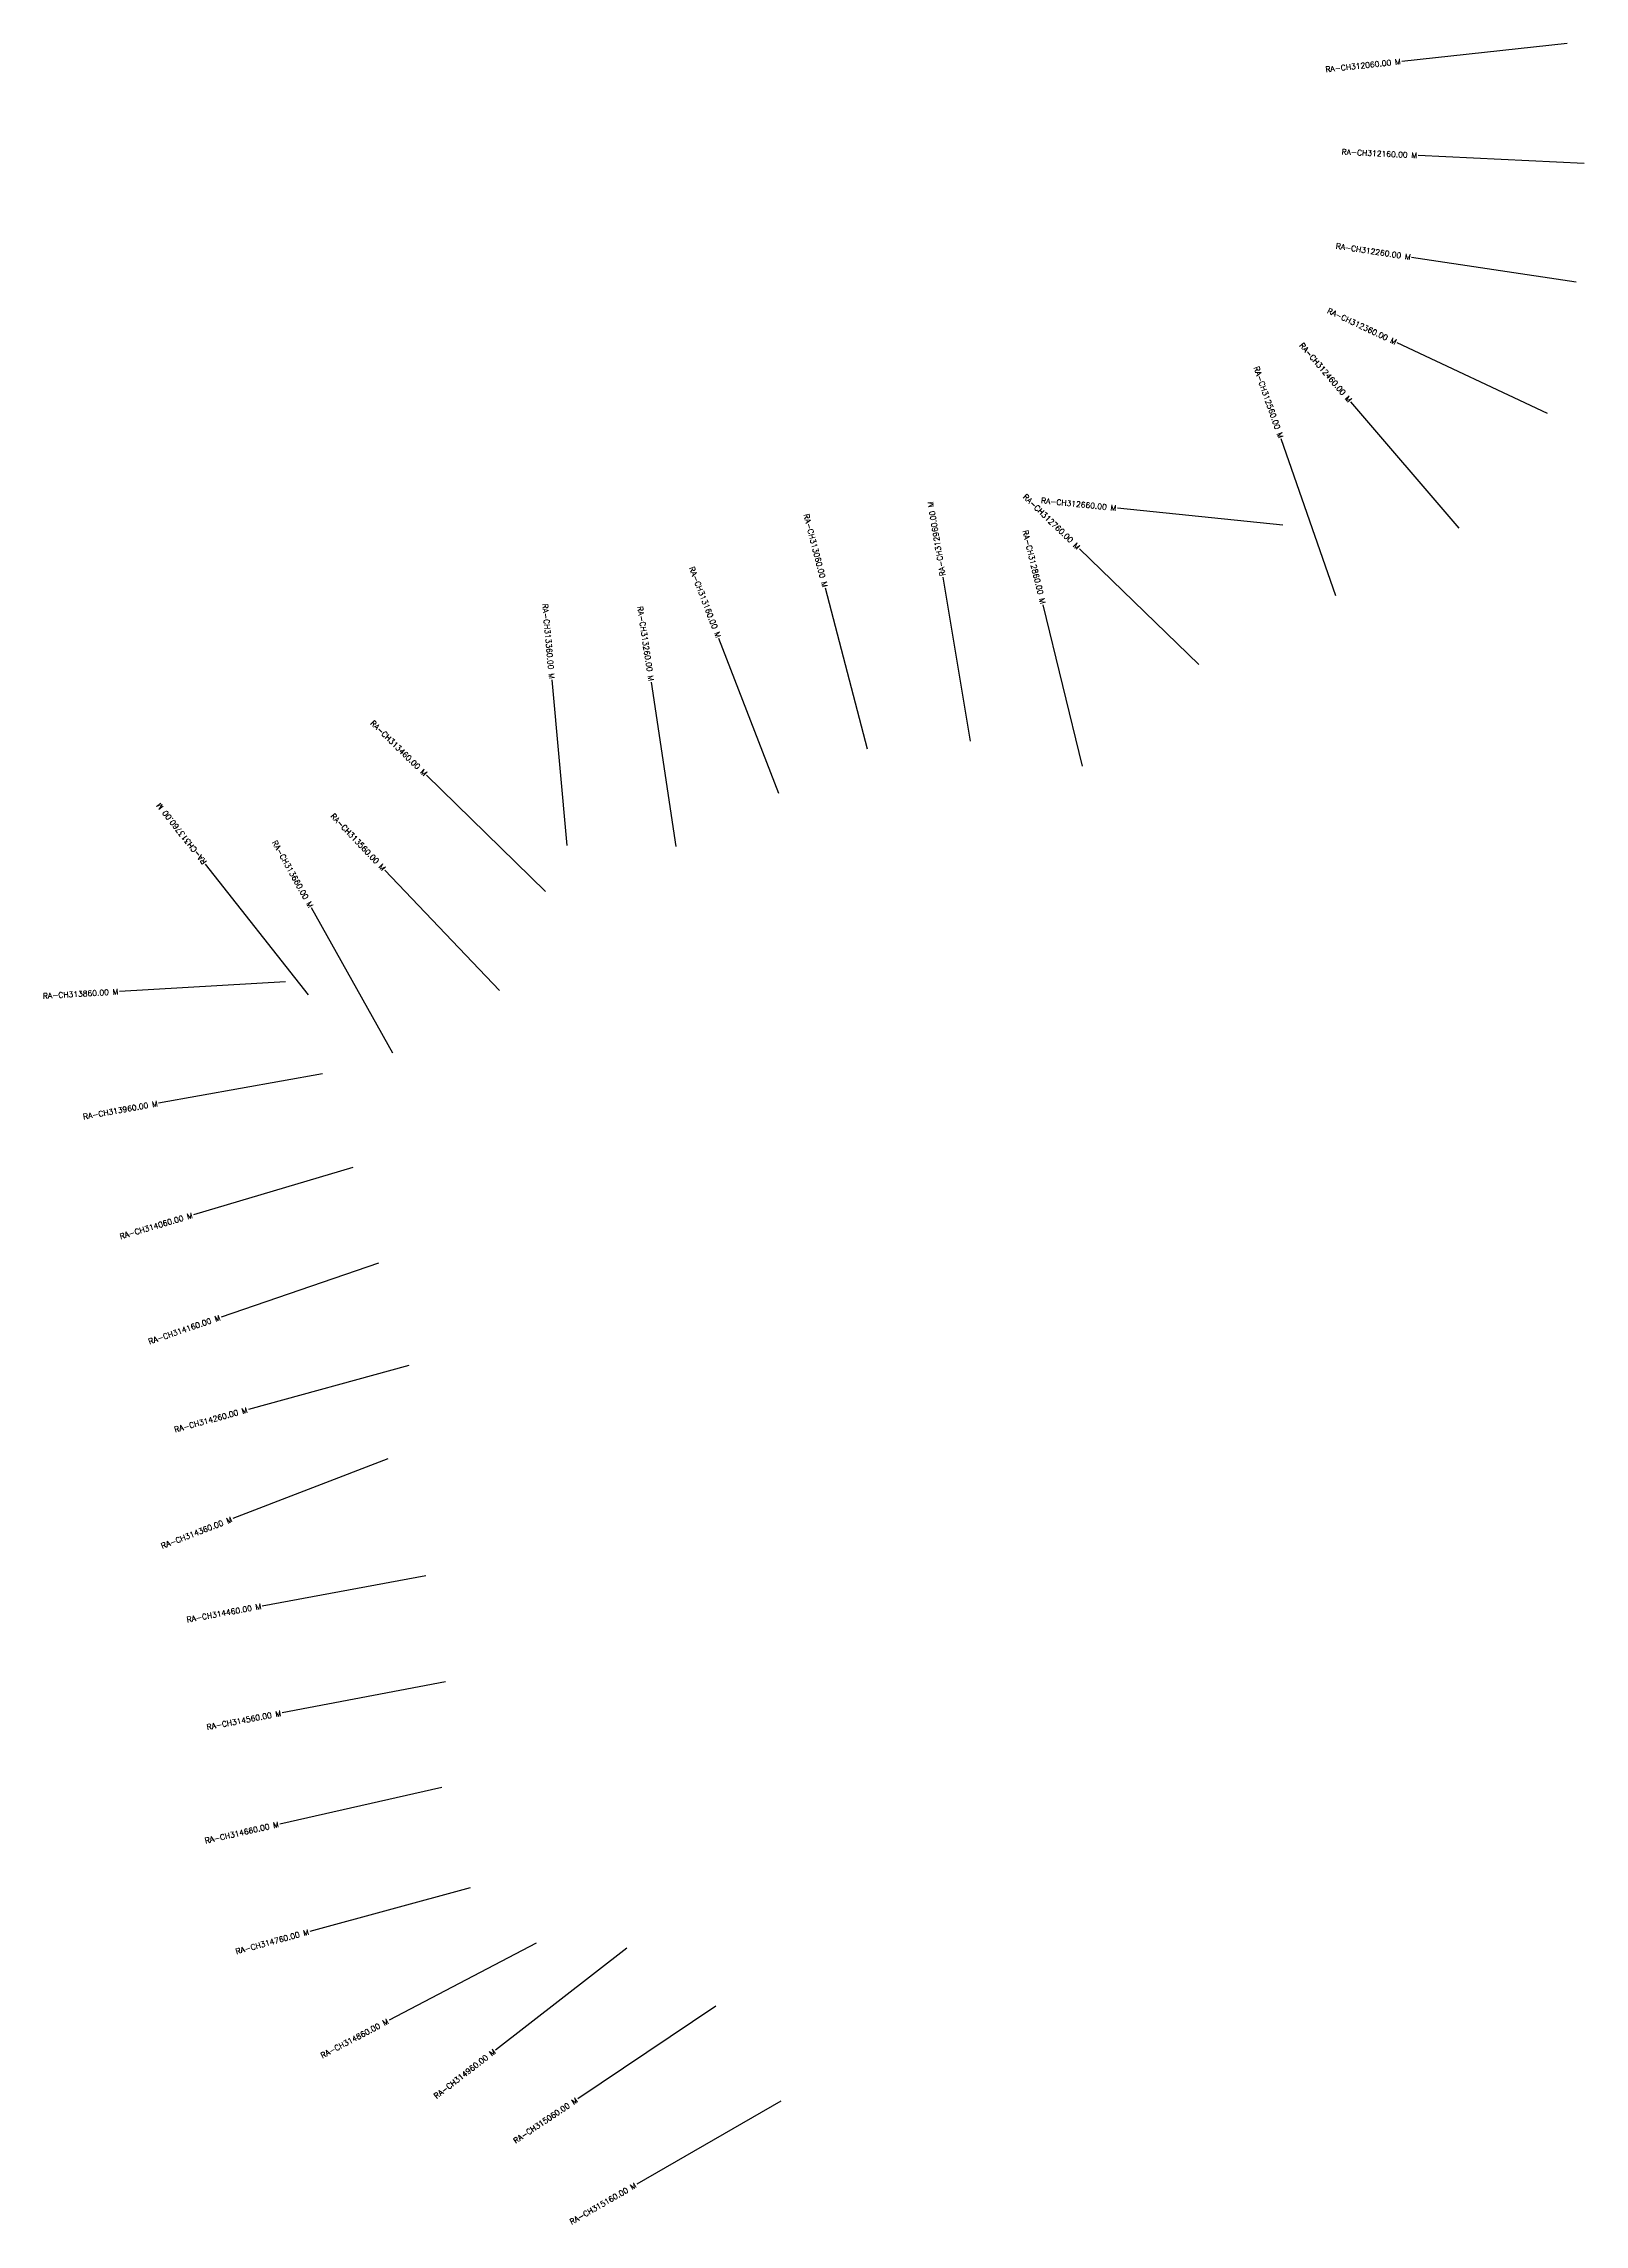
# Model space of a CAD drawing. Header units: metres. Extents: x 285237 to 290909, y 2004891 to 2009310.
# Drawn here: x 285237 to 286627, y 2004891 to 2006859 of the extents above; entities that cross this region are included whole.
import ezdxf
from ezdxf.enums import TextEntityAlignment as Align

# ---------------------------------------------------------------- set-up
doc = ezdxf.new("R2010")
doc.units = ezdxf.units.M
doc.header["$MEASUREMENT"] = 0
doc.layers.add('CS', color=134, linetype='Continuous')
doc.layers.add('CSMark', color=6, linetype='Continuous')
doc.styles.get("Standard").update_dxf_attribs({"font": 'simplex.shx'})

msp = doc.modelspace()

# ---------------------------------------------------------------- linework, layer by layer
at = {"layer": 'CS'}
for p, q in [((286611, 2006858.7), (286461.8, 2006842.7)), ((286626.5, 2006750.5), (286476.7, 2006757.7)), ((286619.1, 2006643.4), (286470.7, 2006665.8)), ((286593.3, 2006524.8), (286457.6, 2006588.7)), ((286513.6, 2006421.3), (286416, 2006535.3)), ((286402.5, 2006360.2), (286353.2, 2006501.9)), ((286354.5, 2006424.1), (286205.3, 2006439.4)), ((286278.8, 2006298.4), (286171.1, 2006402.8)), ((286072.9, 2006229.3), (286048.1, 2006377.3)), ((285979.9, 2006222), (285942.1, 2006367.2)), ((286173.8, 2006206.5), (286138.5, 2006352.3)), ((285899.9, 2006181.9), (285846, 2006321.9)), ((285709, 2006135), (285695.4, 2006284.4)), ((285807.3, 2006134.1), (285785, 2006282.5)), ((285689.5, 2006093.5), (285582.2, 2006198.4)), ((285475.6, 2006000.2), (285382.9, 2006118.1)), ((285648.1, 2006004.2), (285544.6, 2006112.8)), ((285551.8, 2005947.7), (285478.6, 2006078.7)), ((285454.9, 2006011.9), (285305.2, 2006003.2)), ((285488.3, 2005929), (285340.6, 2005902.4)), ((285515.8, 2005844.5), (285372, 2005801.7)), ((285538.9, 2005758), (285397, 2005709.4)), ((285566.1, 2005665.7), (285421.5, 2005626)), ((285547.4, 2005581.6), (285407.5, 2005527.5)), ((285581.5, 2005475.8), (285434, 2005448.6)), ((285599.3, 2005380.1), (285451.9, 2005352.1)), ((285596.1, 2005284.8), (285449.8, 2005251.8)), ((285621.6, 2005194.3), (285476.9, 2005154.8)), ((285681.2, 2005144.4), (285548.4, 2005074.7)), ((285763, 2005139.8), (285644.4, 2005047.9)), ((285843.2, 2005087.5), (285718.6, 2005003.9)), ((285901.7, 2005001.7), (285771.8, 2004926.8))]:
    msp.add_line(p, q, dxfattribs=at)

# ---------------------------------------------------------------- texts
at = {"layer": 'CSMark'}
for s, rotation, p in [('RA-CH312060.00 M', 6.1227, (286460.8, 2006842.6)), ('RA-CH312160.00 M', 357.2232, (286475.7, 2006757.8)), ('RA-CH312260.00 M', 351.3997, (286469.8, 2006666)), ('RA-CH312360.00 M', 334.7966, (286456.7, 2006589.1)), ('RA-CH312460.00 M', 310.57, (286415.4, 2006536)), ('RA-CH312560.00 M', 289.1748, (286352.9, 2006502.8)), ('RA-CH313060.00 M', 284.5999, (285941.8, 2006368.2)), ('RA-CH312760.00 M', 315.9063, (286170.4, 2006403.5)), ('RA-CH312660.00 M', 354.1639, (286204.3, 2006439.5)), ('RA-CH312860.00 M', 283.6175, (286138.2, 2006353.3)), ('RA-CH313160.00 M', 291.071, (285845.7, 2006322.8)), ('RA-CH313360.00 M', 275.2179, (285695.3, 2006285.4)), ('RA-CH313260.00 M', 278.5422, (285784.9, 2006283.5)), ('RA-CH313460.00 M', 315.6472, (285581.5, 2006199.1)), ('RA-CH313560.00 M', 313.6009, (285544, 2006113.5)), ('RA-CH313660.00 M', 299.205, (285478.1, 2006079.5)), ('RA-CH313860.00 M', 3.3289, (285304.2, 2006003.1)), ('RA-CH313960.00 M', 10.221, (285339.6, 2005902.2)), ('RA-CH314060.00 M', 16.5665, (285371, 2005801.4)), ('RA-CH314160.00 M', 18.8977, (285396, 2005709.1)), ('RA-CH314260.00 M', 15.3479, (285420.5, 2005625.7)), ('RA-CH314360.00 M', 21.1769, (285406.6, 2005527.1)), ('RA-CH314460.00 M', 10.4432, (285433, 2005448.5)), ('RA-CH314560.00 M', 10.752, (285450.9, 2005351.9)), ('RA-CH314660.00 M', 12.6866, (285448.8, 2005251.6)), ('RA-CH314760.00 M', 15.2659, (285475.9, 2005154.6)), ('RA-CH314860.00 M', 27.7135, (285547.5, 2005074.2)), ('RA-CH314960.00 M', 37.7855, (285643.6, 2005047.3)), ('RA-CH315060.00 M', 33.8553, (285717.8, 2005003.3)), ('RA-CH315160.00 M', 29.9621, (285770.9, 2004926.3))]:
    msp.add_text(s, height=5, rotation=rotation, dxfattribs=at).set_placement(p, align=Align.MIDDLE_RIGHT)
for s, rotation, p in [('RA-CH312960.00 M', 99.5492, (286047.9, 2006378.2)), ('RA-CH313760.00 M', 128.172, (285382.3, 2006118.9))]:
    msp.add_text(s, height=5, rotation=rotation, dxfattribs=at).set_placement(p, align=Align.MIDDLE_LEFT)

doc.saveas('drawing.dxf')
